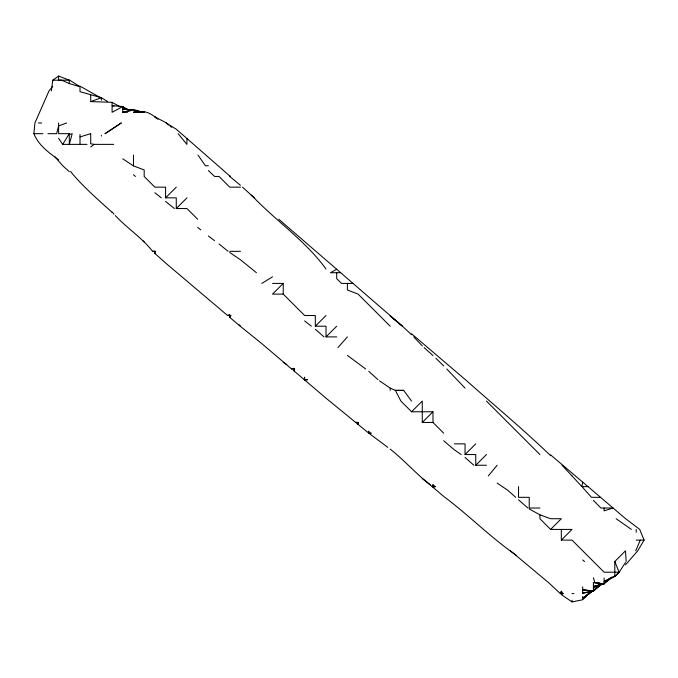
<?xml version="1.0" encoding="UTF-8"?>
<svg xmlns="http://www.w3.org/2000/svg" width="678" height="678" viewBox="0 0 678 678"><rect width="100%" height="100%" fill="white"/><g stroke="black" fill="none" stroke-linecap="round" stroke-linejoin="round"><path stroke-width="1.02" d="M168.441 124.845L166.093 122.981L176.272 129.218L186.967 138.524L186.874 144.372L178.128 133.676M58.613 159.822C48.969 152.703 38.426 145.253 33.9 133.676L34.925 122.981L49.011 90.894L52.774 86.309M304.617 379.951L307.566 379.68L304.312 379.68L304.617 377.163L304.617 379.951L326.016 398.172L368.798 433.174L387.774 447.336M240.224 326.203L229.749 317.38L231.02 315.507L227.605 315.507L165.576 263.005L154.881 253.462L155.143 251.326L152.609 251.326C141.931 237.673 127.074 228.232 115.37 215.621M51.333 90.894L52.748 80.199L58.613 76.072L69.309 80.174L69.309 83.589L80.012 86.759L80.012 91.691L101.395 97.7L107.649 101.59M625.497 564.876L637.727 550.816L644.1 540.12L639.744 529.425L625.497 518.619L588.038 486.635L581.894 486.635L582.707 482.143L550.621 454.887M640.261 540.12L635.752 550.816M304.312 379.68L293.93 370.883L294.684 368.985L293.93 368.366L291.599 368.985L261.835 343.644L240.444 326.398M390.189 449.073C404.876 460.854 417.419 475.015 432.217 486.635L432.971 484.778L435.259 486.635L432.971 487.262L432.971 484.778M510.475 550.816L548.875 582.902L560.299 593.597L561.325 591.267L563.062 593.597L561.325 594.564L572.02 601.928L582.707 599.75L590.284 591.894M58.613 138.27L62.707 144.372L69.309 133.676L58.613 133.676L58.613 122.981M625.497 562.503L619.133 572.207L614.802 576.486L604.106 581.453L614.802 575.961L604.106 582.902L604.106 578.003M590.038 592.106L582.707 598.869L592.691 590.682M488.296 475.939L497.144 465.244M337.949 347.594L347.399 336.898M197.662 219.24L186.967 208.544L176.272 208.544L176.272 197.849L165.576 197.849L176.272 187.153M176.272 208.544L186.967 197.849M283.226 294.116L283.226 283.412L272.531 294.116L283.226 294.116L304.617 315.507L315.312 315.507L315.312 326.203L326.016 326.203L326.016 336.898L336.703 336.898M315.312 326.203L326.016 315.507M326.016 336.898L336.703 326.203M379.494 380.841L390.189 388.113L395.35 390.375L400.884 401.071L411.58 411.766L422.275 401.071L422.275 422.462L432.971 422.462L443.666 433.157M422.275 422.462L432.971 411.766L432.971 422.462M454.362 443.853L465.057 443.853L465.057 454.548L475.753 443.853M465.057 454.548L475.753 454.548L475.753 465.244L486.448 454.548M539.925 514.805L539.925 518.721L550.621 529.425L561.325 518.721L550.621 518.721L539.925 514.805L529.23 508.966M561.325 529.425L561.325 540.12L572.02 529.425L550.621 529.425M614.802 576.419L614.802 561.511L625.497 550.816L626.167 561.511M614.802 576.486L619.167 572.207M611.819 577.131L604.106 583.978L593.411 582.546L593.411 591.309L582.707 589.724L590.487 590.64M593.411 591.309L601.25 584.3M601.25 584.156L593.411 590.436L601.615 584.156M592.665 590.682L588.936 593.597L592.665 591.123M90.708 146.965L94.132 144.372L113.701 144.372M604.106 582.902L610.683 578.071M582.707 598.216L589.131 593.597L591.979 590.614L589.241 593.597L582.707 598.216L582.707 596.369M608.217 579.732L610.683 577.978M261.835 283.412L272.531 276.819M340.678 272.717L336.703 269.259L330.5 272.717L340.678 272.717L402.444 326.203L390.189 315.965L400.884 324.923M227.605 315.507L229.749 314.423L229.749 317.38M599.674 584.614L593.411 587.623L604.106 583.538L593.411 586.47L604.106 583.978M66.571 122.981L58.613 125.922L56.596 133.676L47.918 133.676M90.708 95.115L90.708 101.59L101.395 97.7L101.395 100.141M80.012 136.931L90.708 133.676M69.309 134.541L72.199 133.676L69.309 144.372L69.309 133.676M144.185 112.285L133.49 110.463L142.761 112.285L133.49 109.429L122.794 112.285L122.794 106.573L112.099 105.615L114.04 106.115M592.436 590.86L582.707 593.25L593.411 590.987M131.54 110.522L122.794 112.285L127.54 112.285M69.309 80.174L58.613 80.199L58.613 76.072M52.748 80.199L61.732 80.199L69.309 83.589M90.708 101.59L112.099 102.336L120.116 106.844M38.315 122.981L41.689 122.981M33.9 133.676L42.934 133.676M62.707 144.372L87.013 144.372M208.358 165.763L205.451 165.763L198.001 155.067M229.749 175.899L230.325 176.458L186.967 138.524M240.444 187.153L229.749 187.153L219.053 176.458L214.612 176.458L208.358 170.534M152.609 251.326L155.143 251.326M229.749 251.326L240.444 251.326M272.531 283.412L283.226 283.412M353.433 283.412L341.551 283.412L336.703 278.7L336.703 272.717M291.599 368.985L294.684 368.985M403.656 390.375L395.35 390.375L403.656 390.375L411.58 401.071M411.58 411.766L432.971 411.766M475.753 465.244L486.448 465.244M432.217 486.635L435.259 486.635M600.242 497.33L591.462 497.33L582.707 487.482L582.707 486.635M539.925 508.025L529.23 508.025L529.23 497.33L518.534 497.33L518.534 486.635M561.325 540.12L572.02 540.12L604.106 572.207L619.133 572.207L614.802 561.511M636.193 540.12L644.1 540.12M599.903 582.902L594.97 582.902L593.411 577.758M560.299 593.597L563.062 593.597M572.02 593.597L573.893 593.597M137.38 112.234L133.49 112.209L144.185 111.878L136.541 112.285C144.617 109.505 152.008 114.124 157.889 119.252M94.132 144.372L90.708 143.778L90.708 134.032M124.735 109.429L122.794 108.904L133.49 110.133L133.49 109.429M133.49 165.898L144.185 169.949L144.185 176.458L154.881 187.153L165.576 187.153L165.576 197.849M129.6 110.099L122.794 107.158L127.125 109.726M80.012 86.123L100.505 97.742M283.226 362.306L286.794 364.527M69.698 80.199L79.148 86.182M127.125 109.429L122.794 106.573L112.099 112.285L112.099 102.336M122.794 158.872L133.269 165.763M631.396 529.425L616.149 518.721M229.749 252.504L240.444 259.75L256.437 272.717M461.167 454.548L454.362 449.845L443.666 440.734M365.705 368.985L347.399 355.416M497.144 483.041L507.839 490.347L515.721 497.33M516.017 555.104C490.525 537.273 468.574 515.017 443.666 496.398L432.971 487.262M208.358 235.961L214.519 240.631M422.275 478.524L430.505 484.762M304.617 320.931L311.329 326.203M154.881 192.722L161.271 197.849M156.381 118.125L154.881 116.913L165.576 122.455L168.653 124.845M219.053 244.004L228.139 251.326M165.576 201.391L174.441 208.544M170.178 126.091L171.703 127.337M229.749 176.458L240.444 185.297M582.707 559.994L584.529 561.511M336.703 269.259L278.768 219.24M582.707 482.143L588.038 486.635M550.621 455.675C523.162 429.293 493.872 404.944 465.388 379.68L411.58 333.788M197.662 227.325L200.739 229.935M518.534 499.813L527.908 508.025M315.312 329.262L324.025 336.898M133.49 174.771L135.405 176.458M251.14 195.078L254.292 197.849L242.521 187.153M465.057 457.489L473.854 465.244M112.099 212.35C97.7 199.324 82.826 186.467 70.52 171.5M368.798 371.375L378.027 379.68M69.309 171.678L62.757 165.763L54.723 156.601M424.123 347.594L432.971 355.611M402.385 326.203L411.58 334.737M142.778 240.631L144.185 241.953M435.912 358.289L443.666 365.917M486.448 401.071L539.925 454.548M390.189 326.203L358.103 294.116L347.399 289.972L347.399 283.412M239.02 324.77L240.444 326.203M593.411 500.44L600.971 508.025L613.065 508.025L604.106 510.856L604.106 508.025M254.055 197.849C277.548 222.053 306.041 241.529 326.016 268.988M465.057 388.147L446.777 368.985M413.758 336.898L422.275 345.907M562.028 465.244L572.02 475.922M572.037 475.939L581.894 486.635M112.099 211.994L114.057 214.172M636.193 529.425L636.193 532.205M582.707 586.868L582.707 593.597M572.02 600.183L572.02 601.928M561.325 591.267L561.325 594.564M390.189 388.113L390.189 390.375M293.93 368.366L293.93 370.883M154.881 251.097L154.881 253.462M133.49 155.067L133.49 165.763M101.395 135.354L101.395 136.083M80.012 134.498L80.012 144.372M368.798 431.25L368.781 433.157L371.086 433.157L368.798 433.157L368.798 431.25M358.264 422.462L358.103 424.487L358.103 422.326L355.628 422.462L358.264 422.462M121.218 122.981L105.098 133.676L121.218 122.981"/></g></svg>
